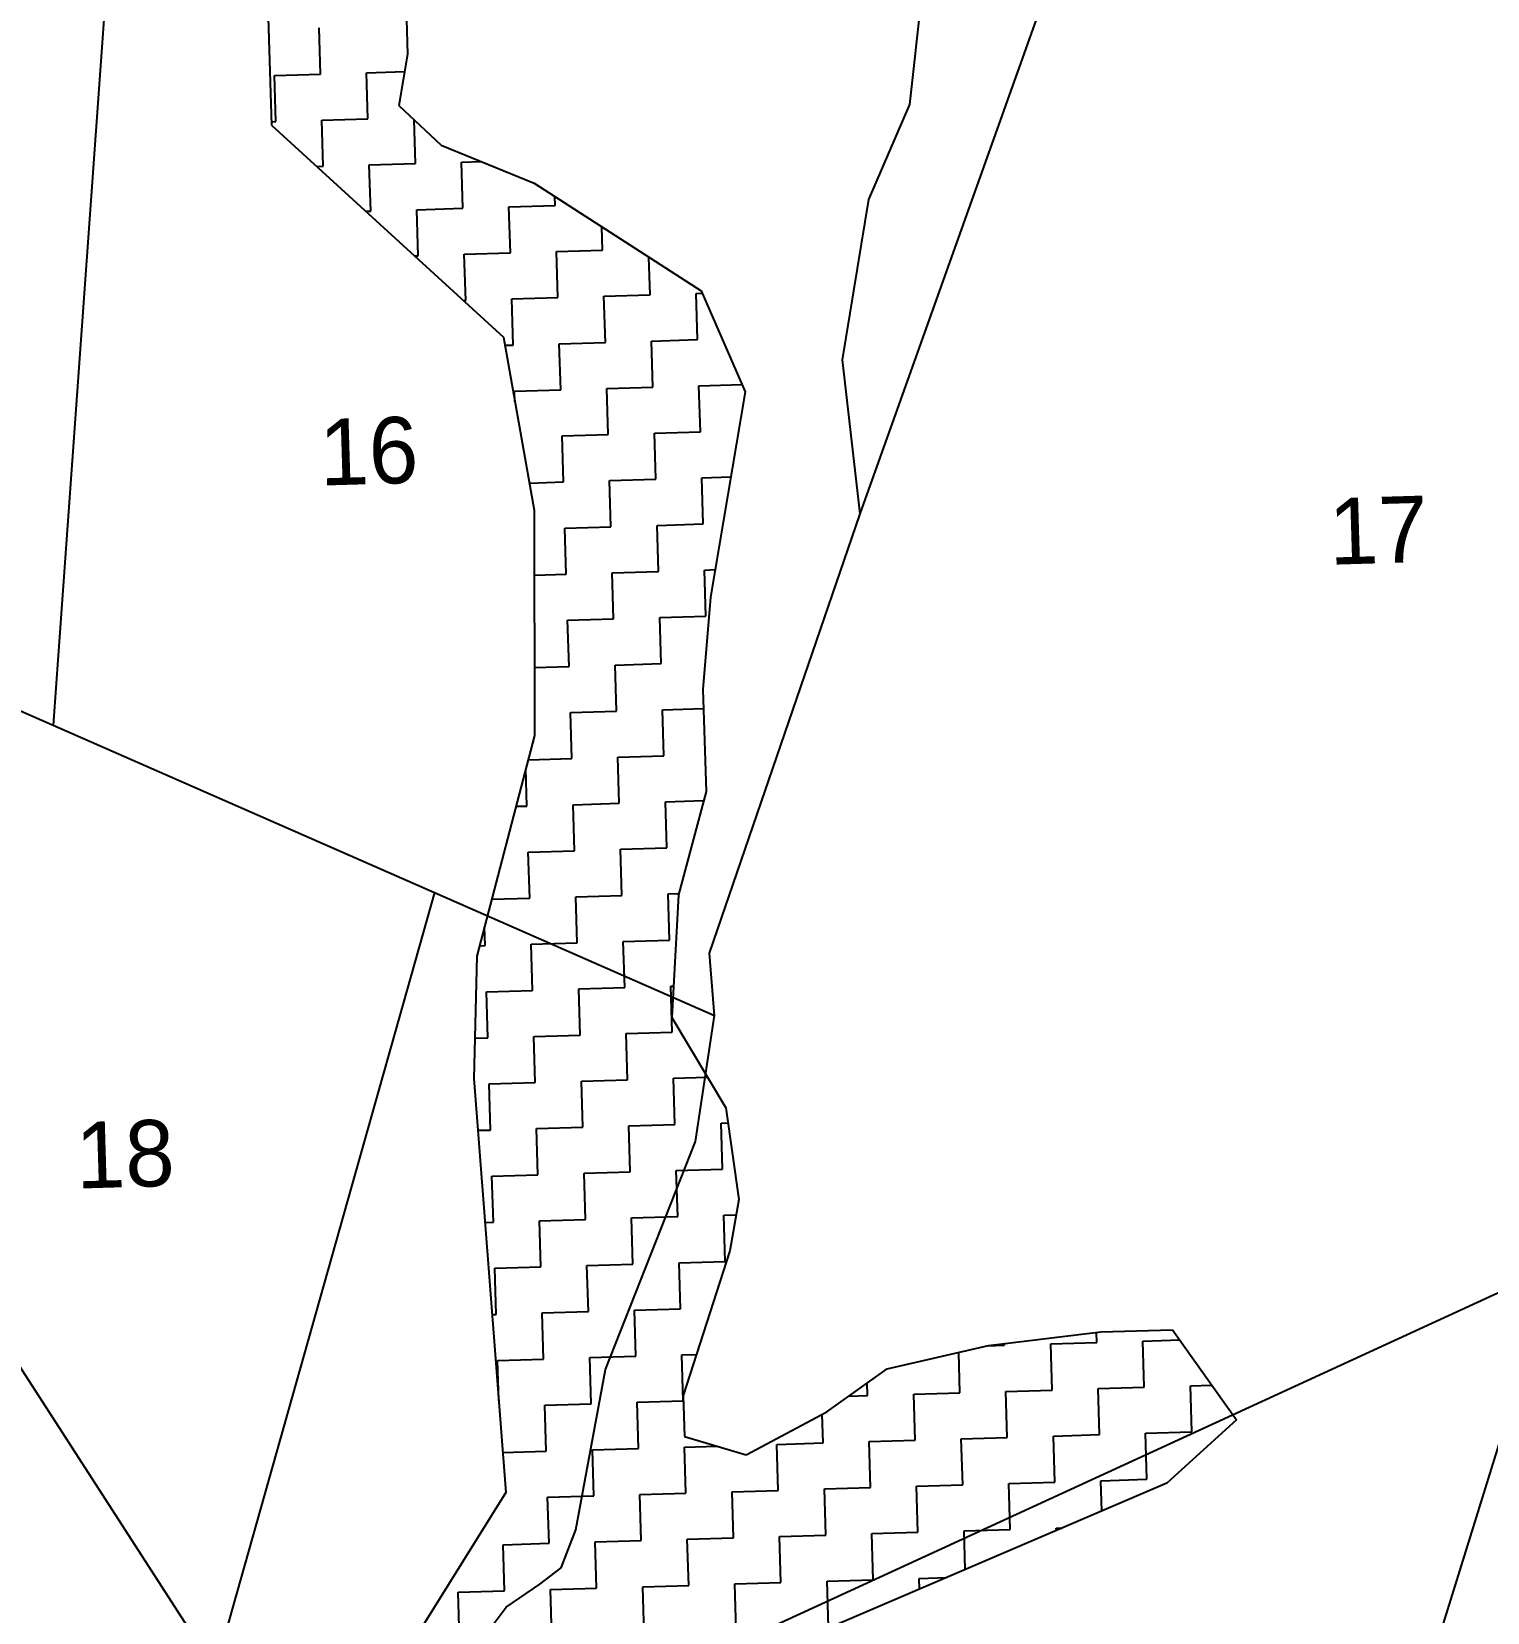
# Model space of a CAD drawing. Header units: metres. Extents: x 289662 to 290738, y 2016260 to 2018343.
# Drawn here: x 290072.6 to 290170.6, y 2017146.6 to 2017253 of the extents above; entities that cross this region are included whole.
import ezdxf
from ezdxf.enums import TextEntityAlignment as Align

# ---------------------------------------------------------------- set-up
doc = ezdxf.new("R2010")
doc.units = ezdxf.units.M
for name, color, linetype in [('LINE_WATER', 4, 'Continuous'), ('POLY_HATCH', 12, 'Continuous'), ('POLY_PARCEL', 6, 'Continuous'), ('TEXT_PARCEL', 7, 'Continuous')]:
    doc.layers.add(name, color=color, linetype=linetype)
doc.styles.add('TEXT_MAP', font='', dxfattribs={"height": 2.5})
doc.styles.get('TEXT_MAP').set_extended_font_data('Kruti Dev 050')

msp = doc.modelspace()

# ---------------------------------------------------------------- linework, layer by layer
at = {"layer": 'LINE_WATER'}
for p, q in [((290131.75, 2017248.05), (290132.91, 2017258.62)), ((290128.99, 2017241.65), (290131.75, 2017248.05)), ((290127.21, 2017230.86), (290128.99, 2017241.65)), ((290128.41, 2017220.5), (290127.21, 2017230.86)), ((290118.26, 2017190.93), (290128.41, 2017220.5)), ((290118.59, 2017186.73), (290118.26, 2017190.93)), ((290117.33, 2017178.24), (290118.59, 2017186.73)), ((290111.26, 2017162.9), (290117.33, 2017178.24)), ((290109.27, 2017152.1), (290111.26, 2017162.9)), ((290108.29, 2017149.54), (290109.27, 2017152.1)), ((290106.85, 2017148.45), (290108.29, 2017149.54)), ((290104.58, 2017146.91), (290106.85, 2017148.45)), ((290103.77, 2017145.83), (290104.58, 2017146.91))]:
    msp.add_line(p, q, dxfattribs=at)
at = {"layer": 'POLY_HATCH'}
for p, q in [((290097.6, 2017263.13), (290097.95, 2017251.44)), ((290088.36, 2017260.95), (290088.78, 2017246.66)), ((290097.95, 2017251.44), (290097.36, 2017247.98)), ((290097.36, 2017247.98), (290100.2, 2017245.31)), ((290088.78, 2017246.66), (290104.39, 2017232.39)), ((290100.2, 2017245.31), (290106.47, 2017242.75)), ((290106.47, 2017242.75), (290117.7, 2017235.51)), ((290117.7, 2017235.51), (290120.66, 2017228.72)), ((290104.39, 2017232.39), (290106.47, 2017220.75)), ((290120.66, 2017228.72), (290118.32, 2017214.88)), ((290106.47, 2017220.75), (290106.49, 2017205.58)), ((290118.32, 2017214.88), (290117.82, 2017208.68)), ((290117.82, 2017208.68), (290118.03, 2017201.8)), ((290106.49, 2017205.58), (290102.6, 2017190.73)), ((290118.03, 2017201.8), (290116.17, 2017194.86)), ((290116.17, 2017194.86), (290115.73, 2017186.59)), ((290102.6, 2017190.73), (290102.41, 2017182.48)), ((290115.73, 2017186.59), (290119.35, 2017180.51)), ((290102.41, 2017182.48), (290104.55, 2017154.61)), ((290119.35, 2017180.51), (290120.23, 2017174.34)), ((290120.23, 2017174.34), (290119.64, 2017170.88)), ((290119.64, 2017170.88), (290116.49, 2017161.15)), ((290137.04, 2017164.52), (290144.59, 2017165.43)), ((290144.59, 2017165.43), (290149.41, 2017165.58)), ((290149.41, 2017165.58), (290153.72, 2017159.51)), ((290130.21, 2017162.94), (290137.04, 2017164.52)), ((290126.16, 2017160.06), (290130.21, 2017162.94)), ((290116.49, 2017161.15), (290116.57, 2017158.4)), ((290120.74, 2017157.15), (290126.16, 2017160.06)), ((290153.72, 2017159.51), (290149.03, 2017155.24)), ((290116.57, 2017158.4), (290120.74, 2017157.15)), ((290149.03, 2017155.24), (290126.59, 2017145.62)), ((290104.55, 2017154.61), (290098.76, 2017145.34))]:
    msp.add_line(p, q, dxfattribs=at)
at = {"layer": 'POLY_HATCH', "linetype": 'Continuous'}
for p, q in [((290092.09, 2017250.1), (290091.99, 2017253.2)), ((290088.98, 2017250), (290092.09, 2017250.1)), ((290089.08, 2017246.9), (290088.98, 2017250)), ((290095.19, 2017250.19), (290097.75, 2017250.27)), ((290095.28, 2017247.09), (290095.19, 2017250.19)), ((290088.78, 2017246.89), (290089.08, 2017246.9)), ((290092.18, 2017246.99), (290095.28, 2017247.09)), ((290092.27, 2017243.89), (290092.18, 2017246.99)), ((290098.48, 2017244.08), (290098.39, 2017247.01)), ((290091.83, 2017243.88), (290092.27, 2017243.89)), ((290095.37, 2017243.98), (290098.48, 2017244.08)), ((290095.47, 2017240.88), (290095.37, 2017243.98)), ((290101.58, 2017244.17), (290102.89, 2017244.21)), ((290101.67, 2017241.07), (290101.58, 2017244.17)), ((290107.88, 2017241.25), (290107.86, 2017241.85)), ((290095.11, 2017240.87), (290095.47, 2017240.88)), ((290098.57, 2017240.97), (290101.67, 2017241.07)), ((290098.66, 2017237.87), (290098.57, 2017240.97)), ((290104.77, 2017241.16), (290107.88, 2017241.25)), ((290104.87, 2017238.06), (290104.77, 2017241.16)), ((290111.07, 2017238.24), (290111.02, 2017239.81)), ((290107.97, 2017238.15), (290111.07, 2017238.24)), ((290108.06, 2017235.05), (290107.97, 2017238.15)), ((290098.4, 2017237.86), (290098.66, 2017237.87)), ((290101.76, 2017237.97), (290104.87, 2017238.06)), ((290101.86, 2017234.86), (290101.76, 2017237.97)), ((290114.27, 2017235.23), (290114.19, 2017237.78)), ((290104.96, 2017234.96), (290108.06, 2017235.05)), ((290105.05, 2017231.85), (290104.96, 2017234.96)), ((290111.16, 2017235.14), (290114.27, 2017235.23)), ((290111.26, 2017232.04), (290111.16, 2017235.14)), ((290117.37, 2017235.33), (290117.78, 2017235.34)), ((290117.46, 2017232.23), (290117.37, 2017235.33)), ((290101.69, 2017234.86), (290101.86, 2017234.86)), ((290104.49, 2017231.84), (290105.05, 2017231.85)), ((290108.15, 2017231.95), (290111.26, 2017232.04)), ((290108.25, 2017228.84), (290108.15, 2017231.95)), ((290114.36, 2017232.13), (290117.46, 2017232.23)), ((290114.45, 2017229.03), (290114.36, 2017232.13)), ((290105.15, 2017228.75), (290108.25, 2017228.84)), ((290105.17, 2017228.04), (290105.15, 2017228.75)), ((290111.35, 2017228.94), (290114.45, 2017229.03)), ((290111.44, 2017225.84), (290111.35, 2017228.94)), ((290117.55, 2017229.12), (290120.45, 2017229.21)), ((290117.65, 2017226.02), (290117.55, 2017229.12)), ((290108.34, 2017225.74), (290111.44, 2017225.84)), ((290108.43, 2017222.64), (290108.34, 2017225.74)), ((290114.55, 2017225.93), (290117.65, 2017226.02)), ((290114.64, 2017222.83), (290114.55, 2017225.93)), ((290106.15, 2017222.57), (290108.43, 2017222.64)), ((290111.54, 2017222.73), (290114.64, 2017222.83)), ((290111.63, 2017219.63), (290111.54, 2017222.73)), ((290117.74, 2017222.92), (290119.69, 2017222.98)), ((290117.83, 2017219.82), (290117.74, 2017222.92)), ((290108.53, 2017219.54), (290111.63, 2017219.63)), ((290108.62, 2017216.44), (290108.53, 2017219.54)), ((290114.73, 2017219.72), (290117.83, 2017219.82)), ((290114.82, 2017216.62), (290114.73, 2017219.72)), ((290106.48, 2017216.37), (290108.62, 2017216.44)), ((290111.72, 2017216.53), (290114.82, 2017216.62)), ((290111.81, 2017213.43), (290111.72, 2017216.53)), ((290117.93, 2017216.71), (290118.64, 2017216.74)), ((290118.02, 2017213.61), (290117.93, 2017216.71)), ((290108.71, 2017213.33), (290111.81, 2017213.43)), ((290108.81, 2017210.23), (290108.71, 2017213.33)), ((290114.92, 2017213.52), (290118.02, 2017213.61)), ((290115.01, 2017210.42), (290114.92, 2017213.52)), ((290106.49, 2017210.16), (290108.81, 2017210.23)), ((290111.91, 2017210.32), (290115.01, 2017210.42)), ((290112, 2017207.22), (290111.91, 2017210.32)), ((290115.1, 2017207.31), (290117.86, 2017207.4)), ((290115.2, 2017204.21), (290115.1, 2017207.31)), ((290108.9, 2017207.13), (290112, 2017207.22)), ((290108.99, 2017204.03), (290108.9, 2017207.13)), ((290112.09, 2017204.12), (290115.2, 2017204.21)), ((290112.19, 2017201.02), (290112.09, 2017204.12)), ((290105.98, 2017200.83), (290105.91, 2017203.34)), ((290106.06, 2017203.94), (290108.99, 2017204.03)), ((290109.08, 2017200.92), (290112.19, 2017201.02)), ((290109.18, 2017197.82), (290109.08, 2017200.92)), ((290115.29, 2017201.11), (290117.86, 2017201.19)), ((290115.38, 2017198.01), (290115.29, 2017201.11)), ((290105.24, 2017200.81), (290105.98, 2017200.83)), ((290106.07, 2017197.73), (290109.18, 2017197.82)), ((290106.17, 2017194.63), (290106.07, 2017197.73)), ((290112.28, 2017197.92), (290115.38, 2017198.01)), ((290112.37, 2017194.81), (290112.28, 2017197.92)), ((290103.6, 2017194.55), (290106.17, 2017194.63)), ((290109.27, 2017194.72), (290112.37, 2017194.81)), ((290109.36, 2017191.62), (290109.27, 2017194.72)), ((290115.47, 2017194.91), (290116.19, 2017194.93)), ((290115.57, 2017191.8), (290115.47, 2017194.91)), ((290103.16, 2017191.43), (290103.12, 2017192.7)), ((290102.78, 2017191.42), (290103.16, 2017191.43)), ((290106.26, 2017191.52), (290109.36, 2017191.62)), ((290106.35, 2017188.42), (290106.26, 2017191.52)), ((290112.46, 2017191.71), (290115.57, 2017191.8)), ((290112.56, 2017188.61), (290112.46, 2017191.71)), ((290103.25, 2017188.33), (290106.35, 2017188.42)), ((290103.34, 2017185.23), (290103.25, 2017188.33)), ((290109.46, 2017188.52), (290112.56, 2017188.61)), ((290109.55, 2017185.41), (290109.46, 2017188.52)), ((290115.66, 2017188.7), (290115.84, 2017188.71)), ((290115.75, 2017185.6), (290115.66, 2017188.7)), ((290102.48, 2017185.2), (290103.34, 2017185.23)), ((290106.45, 2017185.32), (290109.55, 2017185.41)), ((290106.54, 2017182.22), (290106.45, 2017185.32)), ((290112.65, 2017185.51), (290115.75, 2017185.6)), ((290112.74, 2017182.4), (290112.65, 2017185.51)), ((290103.44, 2017182.13), (290106.54, 2017182.22)), ((290103.53, 2017179.02), (290103.44, 2017182.13)), ((290109.64, 2017182.31), (290112.74, 2017182.4)), ((290109.73, 2017179.21), (290109.64, 2017182.31)), ((290115.85, 2017182.5), (290118.12, 2017182.57)), ((290115.94, 2017179.39), (290115.85, 2017182.5)), ((290102.68, 2017179), (290103.53, 2017179.02)), ((290106.63, 2017179.12), (290109.73, 2017179.21)), ((290106.72, 2017176.01), (290106.63, 2017179.12)), ((290112.84, 2017179.3), (290115.94, 2017179.39)), ((290112.93, 2017176.2), (290112.84, 2017179.3)), ((290119.04, 2017179.49), (290119.49, 2017179.5)), ((290119.13, 2017176.39), (290119.04, 2017179.49)), ((290116.03, 2017176.29), (290119.13, 2017176.39)), ((290103.62, 2017175.92), (290106.72, 2017176.01)), ((290103.72, 2017172.82), (290103.62, 2017175.92)), ((290109.83, 2017176.11), (290112.93, 2017176.2)), ((290109.92, 2017173), (290109.83, 2017176.11)), ((290116.12, 2017173.19), (290116.03, 2017176.29)), ((290113.02, 2017173.1), (290116.12, 2017173.19)), ((290119.23, 2017173.28), (290120.05, 2017173.31)), ((290119.32, 2017170.18), (290119.23, 2017173.28)), ((290103.16, 2017172.8), (290103.72, 2017172.82)), ((290106.82, 2017172.91), (290109.92, 2017173)), ((290106.91, 2017169.81), (290106.82, 2017172.91)), ((290113.11, 2017170), (290113.02, 2017173.1)), ((290116.22, 2017170.09), (290119.32, 2017170.18)), ((290116.31, 2017166.99), (290116.22, 2017170.09)), ((290103.81, 2017169.72), (290106.91, 2017169.81)), ((290103.9, 2017166.61), (290103.81, 2017169.72)), ((290110.01, 2017169.9), (290113.11, 2017170)), ((290110.11, 2017166.8), (290110.01, 2017169.9)), ((290113.21, 2017166.89), (290116.31, 2017166.99)), ((290113.3, 2017163.79), (290113.21, 2017166.89)), ((290103.63, 2017166.61), (290103.9, 2017166.61)), ((290107, 2017166.71), (290110.11, 2017166.8)), ((290107.1, 2017163.6), (290107, 2017166.71)), ((290141.22, 2017164.63), (290144.32, 2017164.72)), ((290144.32, 2017164.72), (290144.3, 2017165.4)), ((290147.43, 2017164.81), (290149.9, 2017164.89)), ((290147.52, 2017161.71), (290147.43, 2017164.81)), ((290110.2, 2017163.7), (290113.3, 2017163.79)), ((290110.29, 2017160.6), (290110.2, 2017163.7)), ((290116.4, 2017163.88), (290117.38, 2017163.91)), ((290116.5, 2017160.78), (290116.4, 2017163.88)), ((290135.11, 2017161.34), (290135.03, 2017164.05)), ((290136.96, 2017164.5), (290138.12, 2017164.53)), ((290138.12, 2017164.53), (290138.12, 2017164.65)), ((290141.31, 2017161.52), (290141.22, 2017164.63)), ((290103.99, 2017163.51), (290107.1, 2017163.6)), ((290104.08, 2017160.8), (290103.99, 2017163.51)), ((290128.9, 2017161.15), (290128.88, 2017161.99)), ((290138.21, 2017161.43), (290141.31, 2017161.52)), ((290144.42, 2017161.62), (290147.52, 2017161.71)), ((290144.51, 2017158.52), (290144.42, 2017161.62)), ((290150.62, 2017161.8), (290152.06, 2017161.85)), ((290150.71, 2017158.7), (290150.62, 2017161.8)), ((290107.19, 2017160.5), (290110.29, 2017160.6)), ((290107.28, 2017157.4), (290107.19, 2017160.5)), ((290113.39, 2017160.69), (290116.5, 2017160.78)), ((290113.49, 2017157.59), (290113.39, 2017160.69)), ((290127.64, 2017161.11), (290128.9, 2017161.15)), ((290132.01, 2017161.25), (290135.11, 2017161.34)), ((290132.1, 2017158.14), (290132.01, 2017161.25)), ((290138.3, 2017158.33), (290138.21, 2017161.43)), ((290125.9, 2017157.96), (290125.84, 2017159.89)), ((290135.2, 2017158.24), (290138.3, 2017158.33)), ((290141.41, 2017158.42), (290144.51, 2017158.52)), ((290141.5, 2017155.32), (290141.41, 2017158.42)), ((290147.61, 2017158.61), (290150.71, 2017158.7)), ((290147.7, 2017155.51), (290147.61, 2017158.61)), ((290104.34, 2017157.31), (290107.28, 2017157.4)), ((290110.38, 2017157.49), (290113.49, 2017157.59)), ((290110.48, 2017154.39), (290110.38, 2017157.49)), ((290116.59, 2017157.68), (290118.75, 2017157.74)), ((290116.68, 2017154.58), (290116.59, 2017157.68)), ((290122.79, 2017157.86), (290125.9, 2017157.96)), ((290122.89, 2017154.76), (290122.79, 2017157.86)), ((290129, 2017158.05), (290132.1, 2017158.14)), ((290129.09, 2017154.95), (290129, 2017158.05)), ((290135.3, 2017155.13), (290135.2, 2017158.24)), ((290132.19, 2017155.04), (290135.3, 2017155.13)), ((290138.4, 2017155.23), (290141.5, 2017155.32)), ((290138.49, 2017152.12), (290138.4, 2017155.23)), ((290144.6, 2017155.41), (290147.7, 2017155.51)), ((290144.66, 2017153.37), (290144.6, 2017155.41)), ((290107.37, 2017154.3), (290110.48, 2017154.39)), ((290107.47, 2017151.2), (290107.37, 2017154.3)), ((290113.58, 2017154.48), (290116.68, 2017154.58)), ((290113.67, 2017151.38), (290113.58, 2017154.48)), ((290119.78, 2017154.67), (290122.89, 2017154.76)), ((290119.88, 2017151.57), (290119.78, 2017154.67)), ((290125.99, 2017154.86), (290129.09, 2017154.95)), ((290126.08, 2017151.75), (290125.99, 2017154.86)), ((290132.29, 2017151.94), (290132.19, 2017155.04)), ((290129.18, 2017151.85), (290132.29, 2017151.94)), ((290135.39, 2017152.03), (290138.49, 2017152.12)), ((290135.47, 2017149.43), (290135.39, 2017152.03)), ((290141.59, 2017152.22), (290142, 2017152.23)), ((290141.6, 2017152.06), (290141.59, 2017152.22)), ((290104.37, 2017151.1), (290107.47, 2017151.2)), ((290104.46, 2017148), (290104.37, 2017151.1)), ((290110.57, 2017151.29), (290113.67, 2017151.38)), ((290110.66, 2017148.19), (290110.57, 2017151.29)), ((290116.77, 2017151.47), (290119.88, 2017151.57)), ((290116.87, 2017148.37), (290116.77, 2017151.47)), ((290122.98, 2017151.66), (290126.08, 2017151.75)), ((290123.07, 2017148.56), (290122.98, 2017151.66)), ((290129.28, 2017148.74), (290129.18, 2017151.85)), ((290126.17, 2017148.65), (290129.28, 2017148.74)), ((290132.38, 2017148.84), (290134.22, 2017148.89)), ((290132.4, 2017148.11), (290132.38, 2017148.84)), ((290101.36, 2017147.91), (290104.46, 2017148)), ((290101.45, 2017144.81), (290101.36, 2017147.91)), ((290107.56, 2017148.09), (290110.66, 2017148.19)), ((290107.65, 2017144.99), (290107.56, 2017148.09)), ((290113.77, 2017148.28), (290116.87, 2017148.37)), ((290113.86, 2017145.18), (290113.77, 2017148.28)), ((290119.97, 2017148.47), (290123.07, 2017148.56)), ((290120.06, 2017145.36), (290119.97, 2017148.47)), ((290126.27, 2017145.55), (290126.17, 2017148.65))]:
    msp.add_line(p, q, dxfattribs=at)
at = {"layer": 'POLY_PARCEL'}
for p, q in [((290079.88, 2017287.06), (290074.1, 2017206.27)), ((290128.41, 2017220.5), (290144.5, 2017265.68)), ((290118.26, 2017190.93), (290128.41, 2017220.5)), ((290062.49, 2017211.36), (290074.1, 2017206.27)), ((290074.1, 2017206.27), (290099.75, 2017195.01)), ((290099.75, 2017195.01), (290085, 2017142.71)), ((290099.75, 2017195.01), (290118.59, 2017186.73)), ((290118.59, 2017186.73), (290118.26, 2017190.93)), ((290085, 2017142.71), (290057.04, 2017186.06)), ((290175.08, 2017169.77), (290089.98, 2017130.64)), ((290158.62, 2017116.76), (290175.08, 2017169.77))]:
    msp.add_line(p, q, dxfattribs=at)

# ---------------------------------------------------------------- texts
at = {"layer": 'TEXT_PARCEL', "style": 'TEXT_MAP'}
for s, p in [('16', (290095.33, 2017224.73)), ('17', (290163.26, 2017219.4)), ('18', (290078.93, 2017177.41))]:
    msp.add_text(s, height=4.469, rotation=1.7152, dxfattribs=at).set_placement(p, align=Align.MIDDLE)

doc.saveas('drawing.dxf')
